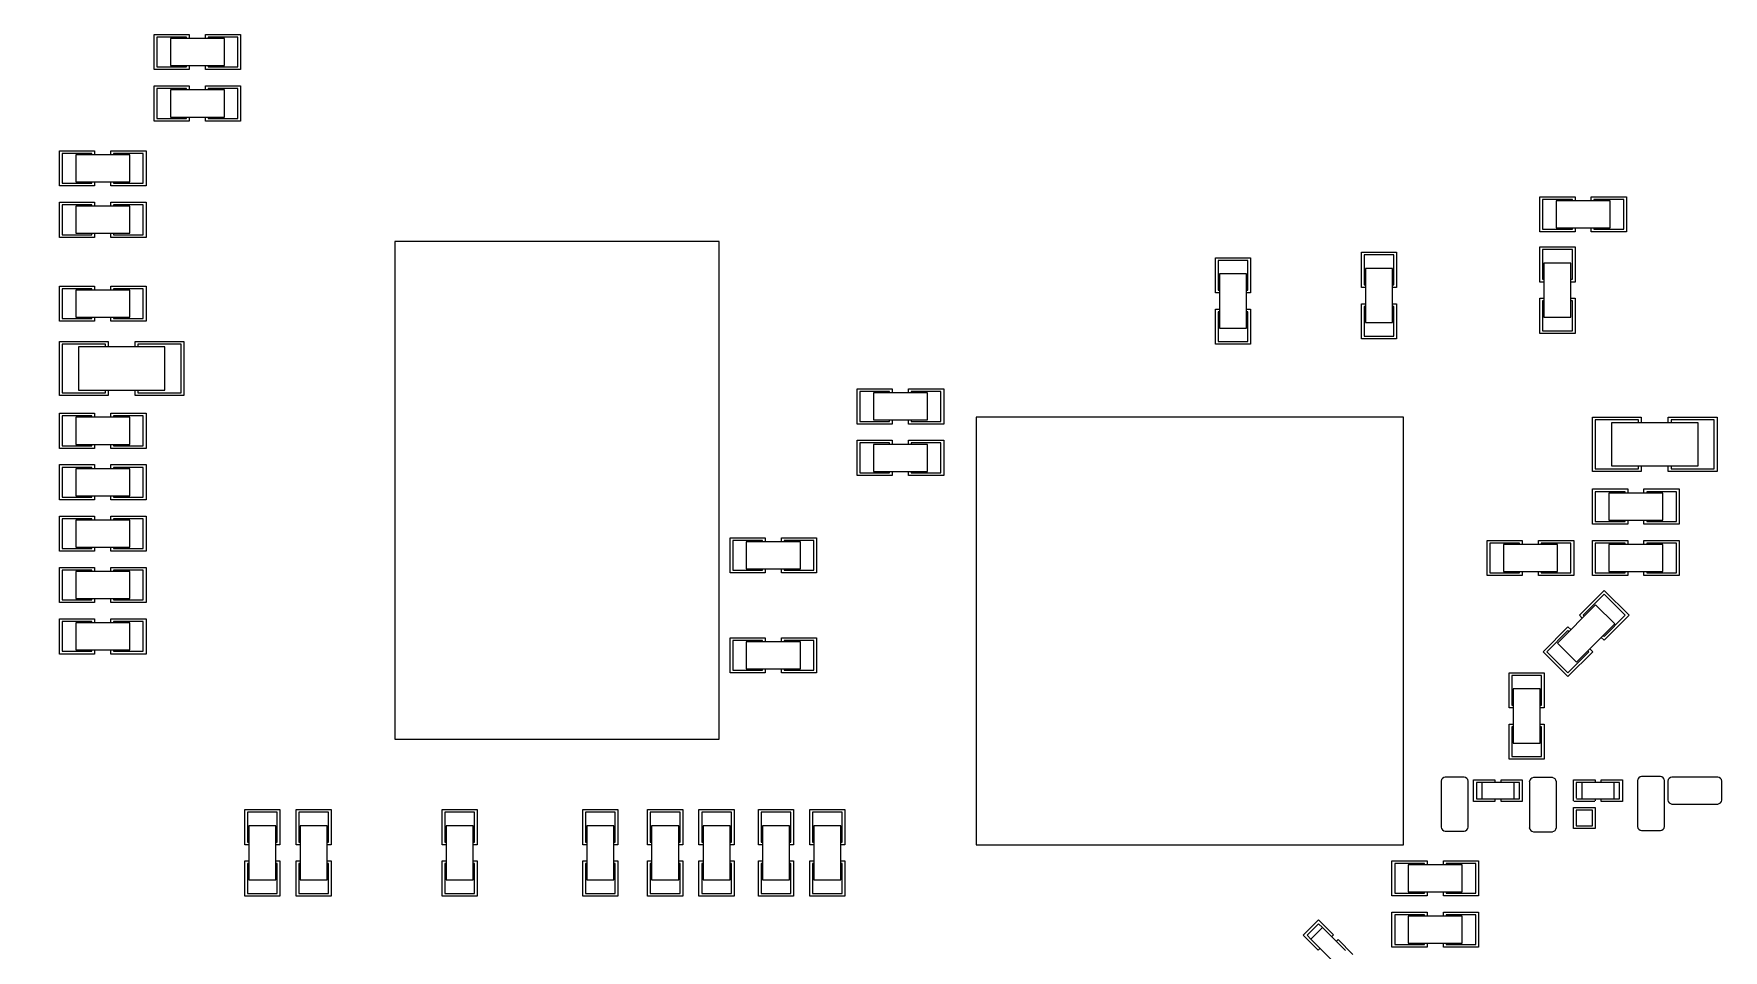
# Model space of a CAD drawing. Header units: millimetres. Extents: x 884 to 1160, y 193 to 343.
# Drawn here: x 1094.43 to 1125.67, y 280.9 to 297.83 of the extents above; entities that cross this region are included whole.
import ezdxf

# ---------------------------------------------------------------- set-up
doc = ezdxf.new("R2010")
doc.units = ezdxf.units.MM
doc.layers.add('', color=7, linetype='Continuous')
doc.layers.add('图层0000', color=7, linetype='Continuous', lineweight=25)

msp = doc.modelspace()

# ---------------------------------------------------------------- hatches: boundary and pattern name
at = {"layer": ''}
h = msp.add_hatch(dxfattribs=at)
h.set_pattern_fill('ANSI37', color=2, scale=0.3)
h.set_pattern_definition([(45, (1074.6578, 219.4562), (-0.673519, 0.673519), []), (135, (1074.6578, 219.4562), (-0.673519, -0.673519), [])])
edge = h.paths.add_edge_path()
edge.add_arc((1076.858, 221.656), 2.2, 180, 270)
edge.add_line((1076.858, 219.456), (1132.858, 219.456))
edge.add_arc((1132.858, 221.656), 2.2, 270, 360)
edge.add_line((1135.058, 221.656), (1135.058, 309.096))
edge.add_arc((1132.858, 309.096), 2.2, 0, 90)
edge.add_line((1132.858, 311.296), (1076.858, 311.296))
edge.add_arc((1076.858, 309.096), 2.2, 90, 180)
edge.add_line((1074.658, 309.096), (1074.658, 221.656))
h.paths.add_polyline_path([(1076.908, 220.946), (1132.808, 220.946), (1132.808, 305.296), (1076.908, 305.296)], flags=16)

# ---------------------------------------------------------------- linework, layer by layer
at = {"layer": '图层0000', "color": 7, "linetype": 'Continuous', "lineweight": 25}
for p, q in [((1096.658, 297.821), (1097.308, 297.821)), ((1096.658, 297.171), (1096.658, 297.821)), ((1097.258, 297.771), (1096.708, 297.771)), ((1096.708, 297.771), (1096.708, 297.221)), ((1097.958, 297.746), (1096.958, 297.746)), ((1096.958, 297.746), (1096.958, 297.246)), ((1097.258, 297.746), (1097.258, 297.771)), ((1097.308, 297.821), (1097.308, 297.746)), ((1097.608, 297.821), (1098.258, 297.821)), ((1097.608, 297.746), (1097.608, 297.821)), ((1098.208, 297.771), (1097.658, 297.771)), ((1097.658, 297.771), (1097.658, 297.746)), ((1097.958, 297.246), (1097.958, 297.746)), ((1098.208, 297.221), (1098.208, 297.771)), ((1098.258, 297.821), (1098.258, 297.171)), ((1097.308, 297.171), (1096.658, 297.171)), ((1096.708, 297.221), (1097.258, 297.221)), ((1096.958, 297.246), (1097.958, 297.246)), ((1097.258, 297.221), (1097.258, 297.246)), ((1097.308, 297.246), (1097.308, 297.171)), ((1097.608, 297.171), (1097.608, 297.246)), ((1098.258, 297.171), (1097.608, 297.171)), ((1097.658, 297.246), (1097.658, 297.221)), ((1097.658, 297.221), (1098.208, 297.221)), ((1096.658, 296.871), (1097.308, 296.871)), ((1096.658, 296.221), (1096.658, 296.871)), ((1097.258, 296.821), (1096.708, 296.821)), ((1096.708, 296.821), (1096.708, 296.271)), ((1097.958, 296.796), (1096.958, 296.796)), ((1096.958, 296.796), (1096.958, 296.296)), ((1097.258, 296.796), (1097.258, 296.821)), ((1097.308, 296.871), (1097.308, 296.796)), ((1097.608, 296.871), (1098.258, 296.871)), ((1097.608, 296.796), (1097.608, 296.871)), ((1098.208, 296.821), (1097.658, 296.821)), ((1097.658, 296.821), (1097.658, 296.796)), ((1097.958, 296.296), (1097.958, 296.796)), ((1098.208, 296.271), (1098.208, 296.821)), ((1098.258, 296.871), (1098.258, 296.221)), ((1097.308, 296.221), (1096.658, 296.221)), ((1096.708, 296.271), (1097.258, 296.271)), ((1096.958, 296.296), (1097.958, 296.296)), ((1097.258, 296.271), (1097.258, 296.296)), ((1097.308, 296.296), (1097.308, 296.221)), ((1097.608, 296.221), (1097.608, 296.296)), ((1098.258, 296.221), (1097.608, 296.221)), ((1097.658, 296.296), (1097.658, 296.271)), ((1097.658, 296.271), (1098.208, 296.271)), ((1094.908, 295.671), (1095.558, 295.671)), ((1094.908, 295.021), (1094.908, 295.671)), ((1095.508, 295.621), (1094.958, 295.621)), ((1094.958, 295.621), (1094.958, 295.071)), ((1095.208, 295.596), (1095.208, 295.096)), ((1096.208, 295.596), (1095.208, 295.596)), ((1095.508, 295.596), (1095.508, 295.621)), ((1095.558, 295.671), (1095.558, 295.596)), ((1095.858, 295.671), (1096.508, 295.671)), ((1095.858, 295.596), (1095.858, 295.671)), ((1096.458, 295.621), (1095.908, 295.621)), ((1095.908, 295.621), (1095.908, 295.596)), ((1096.208, 295.096), (1096.208, 295.596)), ((1096.458, 295.071), (1096.458, 295.621)), ((1096.508, 295.671), (1096.508, 295.021)), ((1095.558, 295.021), (1094.908, 295.021)), ((1094.958, 295.071), (1095.508, 295.071)), ((1095.208, 295.096), (1096.208, 295.096)), ((1095.508, 295.071), (1095.508, 295.096)), ((1095.558, 295.096), (1095.558, 295.021)), ((1095.858, 295.021), (1095.858, 295.096)), ((1096.508, 295.021), (1095.858, 295.021)), ((1095.908, 295.096), (1095.908, 295.071)), ((1095.908, 295.071), (1096.458, 295.071)), ((1094.908, 294.721), (1095.558, 294.721)), ((1094.908, 294.071), (1094.908, 294.721)), ((1095.508, 294.671), (1094.958, 294.671)), ((1094.958, 294.671), (1094.958, 294.121)), ((1096.208, 294.646), (1095.208, 294.646)), ((1095.208, 294.646), (1095.208, 294.146)), ((1095.508, 294.646), (1095.508, 294.671)), ((1095.558, 294.721), (1095.558, 294.646)), ((1095.858, 294.721), (1096.508, 294.721)), ((1095.858, 294.646), (1095.858, 294.721)), ((1096.458, 294.671), (1095.908, 294.671)), ((1095.908, 294.671), (1095.908, 294.646)), ((1096.208, 294.146), (1096.208, 294.646)), ((1096.458, 294.121), (1096.458, 294.671)), ((1096.508, 294.721), (1096.508, 294.071)), ((1122.283, 294.821), (1122.933, 294.821)), ((1122.283, 294.171), (1122.283, 294.821)), ((1122.883, 294.771), (1122.333, 294.771)), ((1122.333, 294.771), (1122.333, 294.221)), ((1122.583, 294.746), (1122.583, 294.246)), ((1123.583, 294.746), (1122.583, 294.746)), ((1122.883, 294.746), (1122.883, 294.771)), ((1122.933, 294.821), (1122.933, 294.746)), ((1123.233, 294.821), (1123.883, 294.821)), ((1123.233, 294.746), (1123.233, 294.821)), ((1123.833, 294.771), (1123.283, 294.771)), ((1123.283, 294.771), (1123.283, 294.746)), ((1123.583, 294.246), (1123.583, 294.746)), ((1123.833, 294.221), (1123.833, 294.771)), ((1123.883, 294.821), (1123.883, 294.171)), ((1095.558, 294.071), (1094.908, 294.071)), ((1094.958, 294.121), (1095.508, 294.121)), ((1095.208, 294.146), (1096.208, 294.146)), ((1095.508, 294.121), (1095.508, 294.146)), ((1095.558, 294.146), (1095.558, 294.071)), ((1095.858, 294.071), (1095.858, 294.146)), ((1096.508, 294.071), (1095.858, 294.071)), ((1095.908, 294.146), (1095.908, 294.121)), ((1095.908, 294.121), (1096.458, 294.121)), ((1107.108, 293.996), (1101.108, 293.996)), ((1101.108, 293.996), (1101.108, 284.796)), ((1107.108, 284.796), (1107.108, 293.996)), ((1122.933, 294.171), (1122.283, 294.171)), ((1122.333, 294.221), (1122.883, 294.221)), ((1122.583, 294.246), (1123.583, 294.246)), ((1122.883, 294.221), (1122.883, 294.246)), ((1122.933, 294.246), (1122.933, 294.171)), ((1123.233, 294.171), (1123.233, 294.246)), ((1123.883, 294.171), (1123.233, 294.171)), ((1123.283, 294.246), (1123.283, 294.221)), ((1123.283, 294.221), (1123.833, 294.221)), ((1116.283, 293.696), (1116.933, 293.696)), ((1116.283, 293.046), (1116.283, 293.696)), ((1116.933, 293.696), (1116.933, 293.046)), ((1118.983, 293.796), (1119.633, 293.796)), ((1118.983, 293.146), (1118.983, 293.796)), ((1119.583, 293.746), (1119.033, 293.746)), ((1119.033, 293.746), (1119.033, 293.196)), ((1119.583, 293.196), (1119.583, 293.746)), ((1119.633, 293.796), (1119.633, 293.146)), ((1122.283, 293.896), (1122.933, 293.896)), ((1122.283, 293.246), (1122.283, 293.896)), ((1122.883, 293.846), (1122.333, 293.846)), ((1122.333, 293.846), (1122.333, 293.296)), ((1122.883, 293.296), (1122.883, 293.846)), ((1122.933, 293.896), (1122.933, 293.246)), ((1116.883, 293.646), (1116.333, 293.646)), ((1116.333, 293.646), (1116.333, 293.096)), ((1116.858, 293.396), (1116.358, 293.396)), ((1116.358, 293.396), (1116.358, 292.396)), ((1116.858, 292.396), (1116.858, 293.396)), ((1116.883, 293.096), (1116.883, 293.646)), ((1119.558, 293.496), (1119.058, 293.496)), ((1119.058, 293.496), (1119.058, 292.496)), ((1119.558, 292.496), (1119.558, 293.496)), ((1122.858, 293.596), (1122.358, 293.596)), ((1122.358, 293.596), (1122.358, 292.596)), ((1122.858, 292.596), (1122.858, 293.596)), ((1094.908, 293.171), (1095.558, 293.171)), ((1094.908, 292.521), (1094.908, 293.171)), ((1095.508, 293.121), (1094.958, 293.121)), ((1094.958, 293.121), (1094.958, 292.571)), ((1095.208, 293.096), (1095.208, 292.596)), ((1096.208, 293.096), (1095.208, 293.096)), ((1095.508, 293.096), (1095.508, 293.121)), ((1095.558, 293.171), (1095.558, 293.096)), ((1095.858, 293.171), (1096.508, 293.171)), ((1095.858, 293.096), (1095.858, 293.171)), ((1096.458, 293.121), (1095.908, 293.121)), ((1095.908, 293.121), (1095.908, 293.096)), ((1096.208, 292.596), (1096.208, 293.096)), ((1096.458, 292.571), (1096.458, 293.121)), ((1096.508, 293.171), (1096.508, 292.521)), ((1116.358, 293.046), (1116.283, 293.046)), ((1116.333, 293.096), (1116.358, 293.096)), ((1116.858, 293.096), (1116.883, 293.096)), ((1116.933, 293.046), (1116.858, 293.046)), ((1119.058, 293.146), (1118.983, 293.146)), ((1119.033, 293.196), (1119.058, 293.196)), ((1119.558, 293.196), (1119.583, 293.196)), ((1119.633, 293.146), (1119.558, 293.146)), ((1122.358, 293.246), (1122.283, 293.246)), ((1122.333, 293.296), (1122.358, 293.296)), ((1122.858, 293.296), (1122.883, 293.296)), ((1122.933, 293.246), (1122.858, 293.246)), ((1116.283, 292.746), (1116.358, 292.746)), ((1116.283, 292.096), (1116.283, 292.746)), ((1116.858, 292.746), (1116.933, 292.746)), ((1116.933, 292.746), (1116.933, 292.096)), ((1118.983, 292.846), (1119.058, 292.846)), ((1118.983, 292.196), (1118.983, 292.846)), ((1119.058, 292.796), (1119.033, 292.796)), ((1119.033, 292.796), (1119.033, 292.246)), ((1119.558, 292.846), (1119.633, 292.846)), ((1119.583, 292.796), (1119.558, 292.796)), ((1119.583, 292.246), (1119.583, 292.796)), ((1119.633, 292.846), (1119.633, 292.196)), ((1122.283, 292.946), (1122.358, 292.946)), ((1122.283, 292.296), (1122.283, 292.946)), ((1122.358, 292.896), (1122.333, 292.896)), ((1122.333, 292.896), (1122.333, 292.346)), ((1122.858, 292.946), (1122.933, 292.946)), ((1122.883, 292.896), (1122.858, 292.896)), ((1122.883, 292.346), (1122.883, 292.896)), ((1122.933, 292.946), (1122.933, 292.296)), ((1095.558, 292.521), (1094.908, 292.521)), ((1094.958, 292.571), (1095.508, 292.571)), ((1095.208, 292.596), (1096.208, 292.596)), ((1095.508, 292.571), (1095.508, 292.596)), ((1095.558, 292.596), (1095.558, 292.521)), ((1095.858, 292.521), (1095.858, 292.596)), ((1096.508, 292.521), (1095.858, 292.521)), ((1095.908, 292.596), (1095.908, 292.571)), ((1095.908, 292.571), (1096.458, 292.571)), ((1116.358, 292.696), (1116.333, 292.696)), ((1116.333, 292.696), (1116.333, 292.146)), ((1116.883, 292.696), (1116.858, 292.696)), ((1116.883, 292.146), (1116.883, 292.696)), ((1119.058, 292.496), (1119.558, 292.496)), ((1122.358, 292.596), (1122.858, 292.596)), ((1094.908, 292.146), (1095.808, 292.146)), ((1094.908, 291.146), (1094.908, 292.146)), ((1095.758, 292.096), (1094.958, 292.096)), ((1094.958, 292.096), (1094.958, 291.196)), ((1095.758, 292.046), (1095.758, 292.096)), ((1095.808, 292.146), (1095.808, 292.046)), ((1096.308, 292.146), (1097.208, 292.146)), ((1096.308, 292.046), (1096.308, 292.146)), ((1097.158, 292.096), (1096.358, 292.096)), ((1096.358, 292.096), (1096.358, 292.046)), ((1097.158, 291.196), (1097.158, 292.096)), ((1097.208, 292.146), (1097.208, 291.146)), ((1116.933, 292.096), (1116.283, 292.096)), ((1116.333, 292.146), (1116.883, 292.146)), ((1116.358, 292.396), (1116.858, 292.396)), ((1119.633, 292.196), (1118.983, 292.196)), ((1119.033, 292.246), (1119.583, 292.246)), ((1122.933, 292.296), (1122.283, 292.296)), ((1122.333, 292.346), (1122.883, 292.346)), ((1095.258, 292.046), (1095.258, 291.246)), ((1096.858, 292.046), (1095.258, 292.046)), ((1096.858, 291.246), (1096.858, 292.046)), ((1094.958, 291.196), (1095.758, 291.196)), ((1095.258, 291.246), (1096.858, 291.246)), ((1095.758, 291.196), (1095.758, 291.246)), ((1095.808, 291.246), (1095.808, 291.146)), ((1096.308, 291.146), (1096.308, 291.246)), ((1096.358, 291.246), (1096.358, 291.196)), ((1096.358, 291.196), (1097.158, 291.196)), ((1109.658, 291.271), (1110.308, 291.271)), ((1109.658, 290.621), (1109.658, 291.271)), ((1110.258, 291.221), (1109.708, 291.221)), ((1109.708, 291.221), (1109.708, 290.671)), ((1110.958, 291.196), (1109.958, 291.196)), ((1109.958, 291.196), (1109.958, 290.696)), ((1110.258, 291.196), (1110.258, 291.221)), ((1110.308, 291.271), (1110.308, 291.196)), ((1110.608, 291.271), (1111.258, 291.271)), ((1110.608, 291.196), (1110.608, 291.271)), ((1111.208, 291.221), (1110.658, 291.221)), ((1110.658, 291.221), (1110.658, 291.196)), ((1110.958, 290.696), (1110.958, 291.196)), ((1111.208, 290.671), (1111.208, 291.221)), ((1111.258, 291.271), (1111.258, 290.621)), ((1095.808, 291.146), (1094.908, 291.146)), ((1097.208, 291.146), (1096.308, 291.146)), ((1094.908, 290.821), (1095.558, 290.821)), ((1094.908, 290.171), (1094.908, 290.821)), ((1095.508, 290.771), (1094.958, 290.771)), ((1094.958, 290.771), (1094.958, 290.221)), ((1095.208, 290.746), (1095.208, 290.246)), ((1096.208, 290.746), (1095.208, 290.746)), ((1095.508, 290.746), (1095.508, 290.771)), ((1095.558, 290.821), (1095.558, 290.746)), ((1095.858, 290.821), (1096.508, 290.821)), ((1095.858, 290.746), (1095.858, 290.821)), ((1096.458, 290.771), (1095.908, 290.771)), ((1095.908, 290.771), (1095.908, 290.746)), ((1096.208, 290.246), (1096.208, 290.746)), ((1096.458, 290.221), (1096.458, 290.771)), ((1096.508, 290.821), (1096.508, 290.171)), ((1110.308, 290.621), (1109.658, 290.621)), ((1109.708, 290.671), (1110.258, 290.671)), ((1109.958, 290.696), (1110.958, 290.696)), ((1110.258, 290.671), (1110.258, 290.696)), ((1110.308, 290.696), (1110.308, 290.621)), ((1110.608, 290.621), (1110.608, 290.696)), ((1111.258, 290.621), (1110.608, 290.621)), ((1110.658, 290.696), (1110.658, 290.671)), ((1110.658, 290.671), (1111.208, 290.671)), ((1119.758, 290.746), (1111.858, 290.746)), ((1111.858, 290.746), (1111.858, 282.846)), ((1119.758, 282.846), (1119.758, 290.746)), ((1123.258, 290.746), (1124.158, 290.746)), ((1123.258, 289.746), (1123.258, 290.746)), ((1124.108, 290.696), (1123.308, 290.696)), ((1123.308, 290.696), (1123.308, 289.796)), ((1123.608, 290.646), (1123.608, 289.846)), ((1125.208, 290.646), (1123.608, 290.646)), ((1124.108, 290.646), (1124.108, 290.696)), ((1124.158, 290.746), (1124.158, 290.646)), ((1124.658, 290.746), (1125.558, 290.746)), ((1124.658, 290.646), (1124.658, 290.746)), ((1125.508, 290.696), (1124.708, 290.696)), ((1124.708, 290.696), (1124.708, 290.646)), ((1125.208, 289.846), (1125.208, 290.646)), ((1125.508, 289.796), (1125.508, 290.696)), ((1125.558, 290.746), (1125.558, 289.746)), ((1094.958, 290.221), (1095.508, 290.221)), ((1095.208, 290.246), (1096.208, 290.246)), ((1095.508, 290.221), (1095.508, 290.246)), ((1095.558, 290.246), (1095.558, 290.171)), ((1095.858, 290.171), (1095.858, 290.246)), ((1095.908, 290.246), (1095.908, 290.221)), ((1095.908, 290.221), (1096.458, 290.221)), ((1109.658, 290.321), (1110.308, 290.321)), ((1109.658, 289.671), (1109.658, 290.321)), ((1110.258, 290.271), (1109.708, 290.271)), ((1109.708, 290.271), (1109.708, 289.721)), ((1110.958, 290.246), (1109.958, 290.246)), ((1109.958, 290.246), (1109.958, 289.746)), ((1110.258, 290.246), (1110.258, 290.271)), ((1110.308, 290.321), (1110.308, 290.246)), ((1110.608, 290.321), (1111.258, 290.321)), ((1110.608, 290.246), (1110.608, 290.321)), ((1111.208, 290.271), (1110.658, 290.271)), ((1110.658, 290.271), (1110.658, 290.246)), ((1110.958, 289.746), (1110.958, 290.246)), ((1111.208, 289.721), (1111.208, 290.271)), ((1111.258, 290.321), (1111.258, 289.671)), ((1095.558, 290.171), (1094.908, 290.171)), ((1096.508, 290.171), (1095.858, 290.171)), ((1094.908, 289.871), (1095.558, 289.871)), ((1094.908, 289.221), (1094.908, 289.871)), ((1095.508, 289.821), (1094.958, 289.821)), ((1094.958, 289.821), (1094.958, 289.271)), ((1095.208, 289.796), (1095.208, 289.296)), ((1096.208, 289.796), (1095.208, 289.796)), ((1095.508, 289.796), (1095.508, 289.821)), ((1095.558, 289.871), (1095.558, 289.796)), ((1095.858, 289.871), (1096.508, 289.871)), ((1095.858, 289.796), (1095.858, 289.871)), ((1096.458, 289.821), (1095.908, 289.821)), ((1095.908, 289.821), (1095.908, 289.796)), ((1096.208, 289.296), (1096.208, 289.796)), ((1096.458, 289.271), (1096.458, 289.821)), ((1096.508, 289.871), (1096.508, 289.221)), ((1110.308, 289.671), (1109.658, 289.671)), ((1109.708, 289.721), (1110.258, 289.721)), ((1109.958, 289.746), (1110.958, 289.746)), ((1110.258, 289.721), (1110.258, 289.746)), ((1110.308, 289.746), (1110.308, 289.671)), ((1110.608, 289.671), (1110.608, 289.746)), ((1111.258, 289.671), (1110.608, 289.671)), ((1110.658, 289.746), (1110.658, 289.721)), ((1110.658, 289.721), (1111.208, 289.721)), ((1124.158, 289.746), (1123.258, 289.746)), ((1123.308, 289.796), (1124.108, 289.796)), ((1123.608, 289.846), (1125.208, 289.846)), ((1124.108, 289.796), (1124.108, 289.846)), ((1124.158, 289.846), (1124.158, 289.746)), ((1124.658, 289.746), (1124.658, 289.846)), ((1125.558, 289.746), (1124.658, 289.746)), ((1124.708, 289.846), (1124.708, 289.796)), ((1124.708, 289.796), (1125.508, 289.796)), ((1095.208, 289.296), (1096.208, 289.296)), ((1095.508, 289.271), (1095.508, 289.296)), ((1095.558, 289.296), (1095.558, 289.221)), ((1095.858, 289.221), (1095.858, 289.296)), ((1095.908, 289.296), (1095.908, 289.271)), ((1123.258, 289.421), (1123.908, 289.421)), ((1123.258, 288.771), (1123.258, 289.421)), ((1123.858, 289.371), (1123.308, 289.371)), ((1123.308, 289.371), (1123.308, 288.821)), ((1123.558, 289.346), (1123.558, 288.846)), ((1124.558, 289.346), (1123.558, 289.346)), ((1123.858, 289.346), (1123.858, 289.371)), ((1123.908, 289.421), (1123.908, 289.346)), ((1124.208, 289.421), (1124.858, 289.421)), ((1124.208, 289.346), (1124.208, 289.421)), ((1124.808, 289.371), (1124.258, 289.371)), ((1124.258, 289.371), (1124.258, 289.346)), ((1124.558, 288.846), (1124.558, 289.346)), ((1124.808, 288.821), (1124.808, 289.371)), ((1124.858, 289.421), (1124.858, 288.771)), ((1095.558, 289.221), (1094.908, 289.221)), ((1094.958, 289.271), (1095.508, 289.271)), ((1096.508, 289.221), (1095.858, 289.221)), ((1095.908, 289.271), (1096.458, 289.271)), ((1094.908, 288.921), (1095.558, 288.921)), ((1094.908, 288.271), (1094.908, 288.921)), ((1095.508, 288.871), (1094.958, 288.871)), ((1094.958, 288.871), (1094.958, 288.321)), ((1096.208, 288.846), (1095.208, 288.846)), ((1095.208, 288.846), (1095.208, 288.346)), ((1095.508, 288.846), (1095.508, 288.871)), ((1095.558, 288.921), (1095.558, 288.846)), ((1095.858, 288.921), (1096.508, 288.921)), ((1095.858, 288.846), (1095.858, 288.921)), ((1096.458, 288.871), (1095.908, 288.871)), ((1095.908, 288.871), (1095.908, 288.846)), ((1096.208, 288.346), (1096.208, 288.846)), ((1096.458, 288.321), (1096.458, 288.871)), ((1096.508, 288.921), (1096.508, 288.271)), ((1123.908, 288.771), (1123.258, 288.771)), ((1123.308, 288.821), (1123.858, 288.821)), ((1123.558, 288.846), (1124.558, 288.846)), ((1123.858, 288.821), (1123.858, 288.846)), ((1123.908, 288.846), (1123.908, 288.771)), ((1124.208, 288.771), (1124.208, 288.846)), ((1124.858, 288.771), (1124.208, 288.771)), ((1124.258, 288.846), (1124.258, 288.821)), ((1124.258, 288.821), (1124.808, 288.821)), ((1095.208, 288.346), (1096.208, 288.346)), ((1095.508, 288.321), (1095.508, 288.346)), ((1095.558, 288.346), (1095.558, 288.271)), ((1095.858, 288.271), (1095.858, 288.346)), ((1095.908, 288.346), (1095.908, 288.321)), ((1107.308, 288.521), (1107.958, 288.521)), ((1107.308, 287.871), (1107.308, 288.521)), ((1107.908, 288.471), (1107.358, 288.471)), ((1107.358, 288.471), (1107.358, 287.921)), ((1108.608, 288.446), (1107.608, 288.446)), ((1107.608, 288.446), (1107.608, 287.946)), ((1107.908, 288.446), (1107.908, 288.471)), ((1107.958, 288.521), (1107.958, 288.446)), ((1108.258, 288.521), (1108.908, 288.521)), ((1108.258, 288.446), (1108.258, 288.521)), ((1108.858, 288.471), (1108.308, 288.471)), ((1108.308, 288.471), (1108.308, 288.446)), ((1108.608, 287.946), (1108.608, 288.446)), ((1108.858, 287.921), (1108.858, 288.471)), ((1108.908, 288.521), (1108.908, 287.871)), ((1121.308, 288.471), (1121.958, 288.471)), ((1121.308, 287.821), (1121.308, 288.471)), ((1121.908, 288.421), (1121.358, 288.421)), ((1121.358, 288.421), (1121.358, 287.871)), ((1121.608, 288.396), (1121.608, 287.896)), ((1122.608, 288.396), (1121.608, 288.396)), ((1121.908, 288.396), (1121.908, 288.421)), ((1121.958, 288.471), (1121.958, 288.396)), ((1122.258, 288.471), (1122.908, 288.471)), ((1122.258, 288.396), (1122.258, 288.471)), ((1122.858, 288.421), (1122.308, 288.421)), ((1122.308, 288.421), (1122.308, 288.396)), ((1122.608, 287.896), (1122.608, 288.396)), ((1122.858, 287.871), (1122.858, 288.421)), ((1122.908, 288.471), (1122.908, 287.821)), ((1123.258, 288.471), (1123.908, 288.471)), ((1123.258, 287.821), (1123.258, 288.471)), ((1123.858, 288.421), (1123.308, 288.421)), ((1123.308, 288.421), (1123.308, 287.871)), ((1123.558, 288.396), (1123.558, 287.896)), ((1124.558, 288.396), (1123.558, 288.396)), ((1123.858, 288.396), (1123.858, 288.421)), ((1123.908, 288.471), (1123.908, 288.396)), ((1124.208, 288.471), (1124.858, 288.471)), ((1124.208, 288.396), (1124.208, 288.471)), ((1124.808, 288.421), (1124.258, 288.421)), ((1124.258, 288.421), (1124.258, 288.396)), ((1124.558, 287.896), (1124.558, 288.396)), ((1124.808, 287.871), (1124.808, 288.421)), ((1124.858, 288.471), (1124.858, 287.821)), ((1095.558, 288.271), (1094.908, 288.271)), ((1094.958, 288.321), (1095.508, 288.321)), ((1096.508, 288.271), (1095.858, 288.271)), ((1095.908, 288.321), (1096.458, 288.321)), ((1094.908, 287.971), (1095.558, 287.971)), ((1094.908, 287.321), (1094.908, 287.971)), ((1095.508, 287.921), (1094.958, 287.921)), ((1094.958, 287.921), (1094.958, 287.371)), ((1095.208, 287.896), (1095.208, 287.396)), ((1096.208, 287.896), (1095.208, 287.896)), ((1095.508, 287.896), (1095.508, 287.921)), ((1095.558, 287.971), (1095.558, 287.896)), ((1095.858, 287.971), (1096.508, 287.971)), ((1095.858, 287.896), (1095.858, 287.971)), ((1096.458, 287.921), (1095.908, 287.921)), ((1095.908, 287.921), (1095.908, 287.896)), ((1096.208, 287.396), (1096.208, 287.896)), ((1096.458, 287.371), (1096.458, 287.921)), ((1096.508, 287.971), (1096.508, 287.321)), ((1107.958, 287.871), (1107.308, 287.871)), ((1107.358, 287.921), (1107.908, 287.921)), ((1107.608, 287.946), (1108.608, 287.946)), ((1107.908, 287.921), (1107.908, 287.946)), ((1107.958, 287.946), (1107.958, 287.871)), ((1108.258, 287.871), (1108.258, 287.946)), ((1108.908, 287.871), (1108.258, 287.871)), ((1108.308, 287.946), (1108.308, 287.921)), ((1108.308, 287.921), (1108.858, 287.921)), ((1121.958, 287.821), (1121.308, 287.821)), ((1121.358, 287.871), (1121.908, 287.871)), ((1121.608, 287.896), (1122.608, 287.896)), ((1121.908, 287.871), (1121.908, 287.896)), ((1121.958, 287.896), (1121.958, 287.821)), ((1122.258, 287.821), (1122.258, 287.896)), ((1122.908, 287.821), (1122.258, 287.821)), ((1122.308, 287.896), (1122.308, 287.871)), ((1122.308, 287.871), (1122.858, 287.871)), ((1123.908, 287.821), (1123.258, 287.821)), ((1123.308, 287.871), (1123.858, 287.871)), ((1123.558, 287.896), (1124.558, 287.896)), ((1123.858, 287.871), (1123.858, 287.896)), ((1123.908, 287.896), (1123.908, 287.821)), ((1124.208, 287.821), (1124.208, 287.896)), ((1124.858, 287.821), (1124.208, 287.821)), ((1124.258, 287.896), (1124.258, 287.871)), ((1124.258, 287.871), (1124.808, 287.871)), ((1123.013, 287.086), (1123.472, 287.545)), ((1123.472, 287.475), (1123.084, 287.086)), ((1123.472, 287.545), (1123.932, 287.086)), ((1123.861, 287.086), (1123.472, 287.475)), ((1095.558, 287.321), (1094.908, 287.321)), ((1094.958, 287.371), (1095.508, 287.371)), ((1095.208, 287.396), (1096.208, 287.396)), ((1095.508, 287.371), (1095.508, 287.396)), ((1095.558, 287.396), (1095.558, 287.321)), ((1095.858, 287.321), (1095.858, 287.396)), ((1096.508, 287.321), (1095.858, 287.321)), ((1095.908, 287.396), (1095.908, 287.371)), ((1095.908, 287.371), (1096.458, 287.371)), ((1123.313, 287.28), (1122.606, 286.573)), ((1123.667, 286.927), (1123.313, 287.28)), ((1094.908, 287.021), (1095.558, 287.021)), ((1094.908, 286.371), (1094.908, 287.021)), ((1095.508, 286.971), (1094.958, 286.971)), ((1094.958, 286.971), (1094.958, 286.421)), ((1096.208, 286.946), (1095.208, 286.946)), ((1095.208, 286.946), (1095.208, 286.446)), ((1095.508, 286.946), (1095.508, 286.971)), ((1095.558, 287.021), (1095.558, 286.946)), ((1095.858, 287.021), (1096.508, 287.021)), ((1095.858, 286.946), (1095.858, 287.021)), ((1096.458, 286.971), (1095.908, 286.971)), ((1095.908, 286.971), (1095.908, 286.946)), ((1096.208, 286.446), (1096.208, 286.946)), ((1096.458, 286.421), (1096.458, 286.971)), ((1096.508, 287.021), (1096.508, 286.371)), ((1122.341, 286.414), (1122.801, 286.874)), ((1122.801, 286.803), (1122.412, 286.414)), ((1122.801, 286.874), (1122.854, 286.821)), ((1122.818, 286.785), (1122.801, 286.803)), ((1122.96, 286.22), (1123.667, 286.927)), ((1123.066, 287.033), (1123.013, 287.086)), ((1123.084, 287.086), (1123.101, 287.068)), ((1123.472, 286.697), (1123.861, 287.086)), ((1123.932, 287.086), (1123.472, 286.626)), ((1107.308, 286.671), (1107.958, 286.671)), ((1107.308, 286.021), (1107.308, 286.671)), ((1107.908, 286.621), (1107.358, 286.621)), ((1107.358, 286.621), (1107.358, 286.071)), ((1107.608, 286.596), (1107.608, 286.096)), ((1108.608, 286.596), (1107.608, 286.596)), ((1107.908, 286.596), (1107.908, 286.621)), ((1107.958, 286.671), (1107.958, 286.596)), ((1108.258, 286.671), (1108.908, 286.671)), ((1108.258, 286.596), (1108.258, 286.671)), ((1108.858, 286.621), (1108.308, 286.621)), ((1108.308, 286.621), (1108.308, 286.596)), ((1108.608, 286.096), (1108.608, 286.596)), ((1108.858, 286.071), (1108.858, 286.621)), ((1108.908, 286.671), (1108.908, 286.021)), ((1122.606, 286.573), (1122.96, 286.22)), ((1123.472, 286.626), (1123.419, 286.679)), ((1123.455, 286.715), (1123.472, 286.697)), ((1095.558, 286.371), (1094.908, 286.371)), ((1094.958, 286.421), (1095.508, 286.421)), ((1095.208, 286.446), (1096.208, 286.446)), ((1095.508, 286.421), (1095.508, 286.446)), ((1095.558, 286.446), (1095.558, 286.371)), ((1095.858, 286.371), (1095.858, 286.446)), ((1096.508, 286.371), (1095.858, 286.371)), ((1095.908, 286.446), (1095.908, 286.421)), ((1095.908, 286.421), (1096.458, 286.421)), ((1122.801, 285.954), (1122.341, 286.414)), ((1122.412, 286.414), (1122.801, 286.025)), ((1122.801, 286.025), (1123.19, 286.414)), ((1123.26, 286.414), (1122.801, 285.954)), ((1123.19, 286.414), (1123.172, 286.432)), ((1123.207, 286.467), (1123.26, 286.414)), ((1107.958, 286.021), (1107.308, 286.021)), ((1107.358, 286.071), (1107.908, 286.071)), ((1107.608, 286.096), (1108.608, 286.096)), ((1107.908, 286.071), (1107.908, 286.096)), ((1107.958, 286.096), (1107.958, 286.021)), ((1108.258, 286.021), (1108.258, 286.096)), ((1108.908, 286.021), (1108.258, 286.021)), ((1108.308, 286.096), (1108.308, 286.071)), ((1108.308, 286.071), (1108.858, 286.071)), ((1121.713, 286.026), (1122.363, 286.026)), ((1121.713, 285.376), (1121.713, 286.026)), ((1122.313, 285.976), (1121.763, 285.976)), ((1121.763, 285.976), (1121.763, 285.426)), ((1122.313, 285.426), (1122.313, 285.976)), ((1122.363, 286.026), (1122.363, 285.376)), ((1122.288, 285.726), (1121.788, 285.726)), ((1121.788, 285.726), (1121.788, 284.726)), ((1122.288, 284.726), (1122.288, 285.726)), ((1121.788, 285.376), (1121.713, 285.376)), ((1121.763, 285.426), (1121.788, 285.426)), ((1122.288, 285.426), (1122.313, 285.426)), ((1122.363, 285.376), (1122.288, 285.376)), ((1121.713, 285.076), (1121.788, 285.076)), ((1121.713, 284.426), (1121.713, 285.076)), ((1121.788, 285.026), (1121.763, 285.026)), ((1121.763, 285.026), (1121.763, 284.476)), ((1122.288, 285.076), (1122.363, 285.076)), ((1122.313, 285.026), (1122.288, 285.026)), ((1122.313, 284.476), (1122.313, 285.026)), ((1122.363, 285.076), (1122.363, 284.426)), ((1101.108, 284.796), (1107.108, 284.796)), ((1121.788, 284.726), (1122.288, 284.726)), ((1122.363, 284.426), (1121.713, 284.426)), ((1121.763, 284.476), (1122.313, 284.476)), ((1120.458, 284.021), (1120.458, 283.171)), ((1120.883, 284.096), (1120.533, 284.096)), ((1120.958, 283.171), (1120.958, 284.021)), ((1121.058, 284.046), (1121.448, 284.046)), ((1121.058, 283.646), (1121.058, 284.046)), ((1121.208, 283.996), (1121.108, 283.996)), ((1121.108, 283.996), (1121.108, 283.696)), ((1121.808, 283.996), (1121.208, 283.996)), ((1121.208, 283.996), (1121.208, 283.696)), ((1121.448, 284.046), (1121.448, 283.996)), ((1121.568, 284.046), (1121.958, 284.046)), ((1121.568, 283.996), (1121.568, 284.046)), ((1121.908, 283.996), (1121.808, 283.996)), ((1121.808, 283.696), (1121.808, 283.996)), ((1121.908, 283.696), (1121.908, 283.996)), ((1121.958, 284.046), (1121.958, 283.646)), ((1122.088, 284.011), (1122.088, 283.161)), ((1122.513, 284.086), (1122.163, 284.086)), ((1122.588, 283.161), (1122.588, 284.011)), ((1122.903, 284.046), (1123.303, 284.046)), ((1122.903, 283.656), (1122.903, 284.046)), ((1123.058, 283.996), (1122.953, 283.996)), ((1122.953, 283.996), (1122.953, 283.706)), ((1123.658, 283.996), (1123.058, 283.996)), ((1123.058, 283.996), (1123.058, 283.696)), ((1123.303, 284.046), (1123.303, 283.996)), ((1123.418, 284.046), (1123.808, 284.046)), ((1123.418, 283.996), (1123.418, 284.046)), ((1123.758, 283.996), (1123.658, 283.996)), ((1123.658, 283.696), (1123.658, 283.996)), ((1123.758, 283.696), (1123.758, 283.996)), ((1123.808, 284.046), (1123.808, 283.646)), ((1124.088, 284.031), (1124.088, 283.181)), ((1124.513, 284.106), (1124.163, 284.106)), ((1124.588, 283.181), (1124.588, 284.031)), ((1124.648, 284.021), (1124.648, 283.671)), ((1125.573, 284.096), (1124.723, 284.096)), ((1125.648, 283.671), (1125.648, 284.021)), ((1121.108, 283.696), (1121.208, 283.696)), ((1121.208, 283.696), (1121.808, 283.696)), ((1121.448, 283.696), (1121.448, 283.646)), ((1121.568, 283.646), (1121.568, 283.696)), ((1121.808, 283.696), (1121.908, 283.696)), ((1122.958, 283.696), (1123.058, 283.696)), ((1123.058, 283.696), (1123.658, 283.696)), ((1123.303, 283.696), (1123.303, 283.656)), ((1123.418, 283.646), (1123.418, 283.696)), ((1123.658, 283.696), (1123.758, 283.696)), ((1098.333, 283.496), (1098.983, 283.496)), ((1098.333, 282.846), (1098.333, 283.496)), ((1098.933, 283.446), (1098.383, 283.446)), ((1098.383, 283.446), (1098.383, 282.896)), ((1098.933, 282.896), (1098.933, 283.446)), ((1098.983, 283.496), (1098.983, 282.846)), ((1099.283, 283.496), (1099.933, 283.496)), ((1099.283, 282.846), (1099.283, 283.496)), ((1099.883, 283.446), (1099.333, 283.446)), ((1099.333, 283.446), (1099.333, 282.896)), ((1099.883, 282.896), (1099.883, 283.446)), ((1099.933, 283.496), (1099.933, 282.846)), ((1101.983, 283.496), (1102.633, 283.496)), ((1101.983, 282.846), (1101.983, 283.496)), ((1102.583, 283.446), (1102.033, 283.446)), ((1102.033, 283.446), (1102.033, 282.896)), ((1102.583, 282.896), (1102.583, 283.446)), ((1102.633, 283.496), (1102.633, 282.846)), ((1104.583, 283.496), (1105.233, 283.496)), ((1104.583, 282.846), (1104.583, 283.496)), ((1105.183, 283.446), (1104.633, 283.446)), ((1104.633, 283.446), (1104.633, 282.896)), ((1105.183, 282.896), (1105.183, 283.446)), ((1105.233, 283.496), (1105.233, 282.846)), ((1105.783, 283.496), (1106.433, 283.496)), ((1105.783, 282.846), (1105.783, 283.496)), ((1106.383, 283.446), (1105.833, 283.446)), ((1105.833, 283.446), (1105.833, 282.896)), ((1106.383, 282.896), (1106.383, 283.446)), ((1106.433, 283.496), (1106.433, 282.846)), ((1106.733, 283.496), (1107.383, 283.496)), ((1106.733, 282.846), (1106.733, 283.496)), ((1107.333, 283.446), (1106.783, 283.446)), ((1106.783, 283.446), (1106.783, 282.896)), ((1107.333, 282.896), (1107.333, 283.446)), ((1107.383, 283.496), (1107.383, 282.846)), ((1107.833, 283.496), (1108.483, 283.496)), ((1107.833, 282.846), (1107.833, 283.496)), ((1108.433, 283.446), (1107.883, 283.446)), ((1107.883, 283.446), (1107.883, 282.896)), ((1108.433, 282.896), (1108.433, 283.446)), ((1108.483, 283.496), (1108.483, 282.846)), ((1108.783, 283.496), (1109.433, 283.496)), ((1108.783, 282.846), (1108.783, 283.496)), ((1109.383, 283.446), (1108.833, 283.446)), ((1108.833, 283.446), (1108.833, 282.896)), ((1109.383, 282.896), (1109.383, 283.446)), ((1109.433, 283.496), (1109.433, 282.846)), ((1121.448, 283.646), (1121.058, 283.646)), ((1121.958, 283.646), (1121.568, 283.646)), ((1122.903, 283.536), (1123.303, 283.536)), ((1122.903, 283.146), (1122.903, 283.536)), ((1123.298, 283.646), (1122.908, 283.646)), ((1123.253, 283.486), (1122.953, 283.486)), ((1122.953, 283.486), (1122.953, 283.196)), ((1123.253, 283.196), (1123.253, 283.486)), ((1123.303, 283.536), (1123.303, 283.146)), ((1123.808, 283.646), (1123.418, 283.646)), ((1124.723, 283.596), (1125.573, 283.596)), ((1098.908, 283.196), (1098.408, 283.196)), ((1098.408, 283.196), (1098.408, 282.196)), ((1098.908, 282.196), (1098.908, 283.196)), ((1099.858, 283.196), (1099.358, 283.196)), ((1099.358, 283.196), (1099.358, 282.196)), ((1099.858, 282.196), (1099.858, 283.196)), ((1102.558, 283.196), (1102.058, 283.196)), ((1102.058, 283.196), (1102.058, 282.196)), ((1102.558, 282.196), (1102.558, 283.196)), ((1105.158, 283.196), (1104.658, 283.196)), ((1104.658, 283.196), (1104.658, 282.196)), ((1105.158, 282.196), (1105.158, 283.196)), ((1106.358, 283.196), (1105.858, 283.196)), ((1105.858, 283.196), (1105.858, 282.196)), ((1106.358, 282.196), (1106.358, 283.196)), ((1107.308, 283.196), (1106.808, 283.196)), ((1106.808, 283.196), (1106.808, 282.196)), ((1107.308, 282.196), (1107.308, 283.196)), ((1108.408, 283.196), (1107.908, 283.196)), ((1107.908, 283.196), (1107.908, 282.196)), ((1108.408, 282.196), (1108.408, 283.196)), ((1109.358, 283.196), (1108.858, 283.196)), ((1108.858, 283.196), (1108.858, 282.196)), ((1109.358, 282.196), (1109.358, 283.196)), ((1120.533, 283.096), (1120.883, 283.096)), ((1122.163, 283.086), (1122.513, 283.086)), ((1123.303, 283.146), (1122.903, 283.146)), ((1122.953, 283.196), (1123.253, 283.196)), ((1124.163, 283.106), (1124.513, 283.106)), ((1098.408, 282.846), (1098.333, 282.846)), ((1098.383, 282.896), (1098.408, 282.896)), ((1098.908, 282.896), (1098.933, 282.896)), ((1098.983, 282.846), (1098.908, 282.846)), ((1099.358, 282.846), (1099.283, 282.846)), ((1099.333, 282.896), (1099.358, 282.896)), ((1099.858, 282.896), (1099.883, 282.896)), ((1099.933, 282.846), (1099.858, 282.846)), ((1102.058, 282.846), (1101.983, 282.846)), ((1102.033, 282.896), (1102.058, 282.896)), ((1102.558, 282.896), (1102.583, 282.896)), ((1102.633, 282.846), (1102.558, 282.846)), ((1104.658, 282.846), (1104.583, 282.846)), ((1104.633, 282.896), (1104.658, 282.896)), ((1105.158, 282.896), (1105.183, 282.896)), ((1105.233, 282.846), (1105.158, 282.846)), ((1105.858, 282.846), (1105.783, 282.846)), ((1105.833, 282.896), (1105.858, 282.896)), ((1106.358, 282.896), (1106.383, 282.896)), ((1106.433, 282.846), (1106.358, 282.846)), ((1106.808, 282.846), (1106.733, 282.846)), ((1106.783, 282.896), (1106.808, 282.896)), ((1107.308, 282.896), (1107.333, 282.896)), ((1107.383, 282.846), (1107.308, 282.846)), ((1107.908, 282.846), (1107.833, 282.846)), ((1107.883, 282.896), (1107.908, 282.896)), ((1108.408, 282.896), (1108.433, 282.896)), ((1108.483, 282.846), (1108.408, 282.846)), ((1108.858, 282.846), (1108.783, 282.846)), ((1108.833, 282.896), (1108.858, 282.896)), ((1109.358, 282.896), (1109.383, 282.896)), ((1109.433, 282.846), (1109.358, 282.846)), ((1111.858, 282.846), (1119.758, 282.846)), ((1098.333, 282.546), (1098.408, 282.546)), ((1098.333, 281.896), (1098.333, 282.546)), ((1098.408, 282.496), (1098.383, 282.496)), ((1098.383, 282.496), (1098.383, 281.946)), ((1098.908, 282.546), (1098.983, 282.546)), ((1098.933, 282.496), (1098.908, 282.496)), ((1098.933, 281.946), (1098.933, 282.496)), ((1098.983, 282.546), (1098.983, 281.896)), ((1099.283, 282.546), (1099.358, 282.546)), ((1099.283, 281.896), (1099.283, 282.546)), ((1099.358, 282.496), (1099.333, 282.496)), ((1099.333, 282.496), (1099.333, 281.946)), ((1099.858, 282.546), (1099.933, 282.546)), ((1099.883, 282.496), (1099.858, 282.496)), ((1099.883, 281.946), (1099.883, 282.496)), ((1099.933, 282.546), (1099.933, 281.896)), ((1101.983, 282.546), (1102.058, 282.546)), ((1101.983, 281.896), (1101.983, 282.546)), ((1102.058, 282.496), (1102.033, 282.496)), ((1102.033, 282.496), (1102.033, 281.946)), ((1102.558, 282.546), (1102.633, 282.546)), ((1102.583, 282.496), (1102.558, 282.496)), ((1102.583, 281.946), (1102.583, 282.496)), ((1102.633, 282.546), (1102.633, 281.896)), ((1104.583, 282.546), (1104.658, 282.546)), ((1104.583, 281.896), (1104.583, 282.546)), ((1104.658, 282.496), (1104.633, 282.496)), ((1104.633, 282.496), (1104.633, 281.946)), ((1105.158, 282.546), (1105.233, 282.546)), ((1105.183, 282.496), (1105.158, 282.496)), ((1105.183, 281.946), (1105.183, 282.496)), ((1105.233, 282.546), (1105.233, 281.896)), ((1105.783, 282.546), (1105.858, 282.546)), ((1105.783, 281.896), (1105.783, 282.546)), ((1105.858, 282.496), (1105.833, 282.496)), ((1105.833, 282.496), (1105.833, 281.946)), ((1106.358, 282.546), (1106.433, 282.546)), ((1106.383, 282.496), (1106.358, 282.496)), ((1106.383, 281.946), (1106.383, 282.496)), ((1106.433, 282.546), (1106.433, 281.896)), ((1106.733, 282.546), (1106.808, 282.546)), ((1106.733, 281.896), (1106.733, 282.546)), ((1106.808, 282.496), (1106.783, 282.496)), ((1106.783, 282.496), (1106.783, 281.946)), ((1107.308, 282.546), (1107.383, 282.546)), ((1107.333, 282.496), (1107.308, 282.496)), ((1107.333, 281.946), (1107.333, 282.496)), ((1107.383, 282.546), (1107.383, 281.896)), ((1107.833, 282.546), (1107.908, 282.546)), ((1107.833, 281.896), (1107.833, 282.546)), ((1107.908, 282.496), (1107.883, 282.496)), ((1107.883, 282.496), (1107.883, 281.946)), ((1108.408, 282.546), (1108.483, 282.546)), ((1108.433, 282.496), (1108.408, 282.496)), ((1108.433, 281.946), (1108.433, 282.496)), ((1108.483, 282.546), (1108.483, 281.896)), ((1108.783, 282.546), (1108.858, 282.546)), ((1108.783, 281.896), (1108.783, 282.546)), ((1108.858, 282.496), (1108.833, 282.496)), ((1108.833, 282.496), (1108.833, 281.946)), ((1109.358, 282.546), (1109.433, 282.546)), ((1109.383, 282.496), (1109.358, 282.496)), ((1109.383, 281.946), (1109.383, 282.496)), ((1109.433, 282.546), (1109.433, 281.896)), ((1119.548, 282.551), (1120.198, 282.551)), ((1119.548, 281.901), (1119.548, 282.551)), ((1120.148, 282.501), (1119.598, 282.501)), ((1119.598, 282.501), (1119.598, 281.951)), ((1119.848, 282.476), (1119.848, 281.976)), ((1120.848, 282.476), (1119.848, 282.476)), ((1120.148, 282.476), (1120.148, 282.501)), ((1120.198, 282.551), (1120.198, 282.476)), ((1120.498, 282.551), (1121.148, 282.551)), ((1120.498, 282.476), (1120.498, 282.551)), ((1121.098, 282.501), (1120.548, 282.501)), ((1120.548, 282.501), (1120.548, 282.476)), ((1120.848, 281.976), (1120.848, 282.476)), ((1121.098, 281.951), (1121.098, 282.501)), ((1121.148, 282.551), (1121.148, 281.901)), ((1098.408, 282.196), (1098.908, 282.196)), ((1099.358, 282.196), (1099.858, 282.196)), ((1102.058, 282.196), (1102.558, 282.196)), ((1104.658, 282.196), (1105.158, 282.196)), ((1105.858, 282.196), (1106.358, 282.196)), ((1106.808, 282.196), (1107.308, 282.196)), ((1107.908, 282.196), (1108.408, 282.196)), ((1108.858, 282.196), (1109.358, 282.196)), ((1098.983, 281.896), (1098.333, 281.896)), ((1098.383, 281.946), (1098.933, 281.946)), ((1099.933, 281.896), (1099.283, 281.896)), ((1099.333, 281.946), (1099.883, 281.946)), ((1102.633, 281.896), (1101.983, 281.896)), ((1102.033, 281.946), (1102.583, 281.946)), ((1105.233, 281.896), (1104.583, 281.896)), ((1104.633, 281.946), (1105.183, 281.946)), ((1106.433, 281.896), (1105.783, 281.896)), ((1105.833, 281.946), (1106.383, 281.946)), ((1107.383, 281.896), (1106.733, 281.896)), ((1106.783, 281.946), (1107.333, 281.946)), ((1108.483, 281.896), (1107.833, 281.896)), ((1107.883, 281.946), (1108.433, 281.946)), ((1109.433, 281.896), (1108.783, 281.896)), ((1108.833, 281.946), (1109.383, 281.946)), ((1120.198, 281.901), (1119.548, 281.901)), ((1119.598, 281.951), (1120.148, 281.951)), ((1119.848, 281.976), (1120.848, 281.976)), ((1120.148, 281.951), (1120.148, 281.976)), ((1120.198, 281.976), (1120.198, 281.901)), ((1120.498, 281.901), (1120.498, 281.976)), ((1121.148, 281.901), (1120.498, 281.901)), ((1120.548, 281.976), (1120.548, 281.951)), ((1120.548, 281.951), (1121.098, 281.951)), ((1119.548, 281.601), (1120.198, 281.601)), ((1119.548, 280.951), (1119.548, 281.601)), ((1120.148, 281.551), (1119.598, 281.551)), ((1119.598, 281.551), (1119.598, 281.001)), ((1119.848, 281.526), (1119.848, 281.026)), ((1120.848, 281.526), (1119.848, 281.526)), ((1120.148, 281.526), (1120.148, 281.551)), ((1120.198, 281.601), (1120.198, 281.526)), ((1120.498, 281.601), (1121.148, 281.601)), ((1120.498, 281.526), (1120.498, 281.601)), ((1121.098, 281.551), (1120.548, 281.551)), ((1120.548, 281.551), (1120.548, 281.526)), ((1120.848, 281.026), (1120.848, 281.526)), ((1121.098, 281.001), (1121.098, 281.551)), ((1121.148, 281.601), (1121.148, 280.951)), ((1117.908, 281.173), (1118.191, 281.456)), ((1118.184, 280.897), (1117.908, 281.173)), ((1118.191, 281.385), (1117.979, 281.173)), ((1117.979, 281.173), (1118.05, 281.102)), ((1118.262, 281.314), (1118.05, 281.102)), ((1118.191, 281.456), (1118.467, 281.18)), ((1118.262, 281.314), (1118.191, 281.385)), ((1118.686, 280.89), (1118.262, 281.314)), ((1118.467, 281.18), (1118.431, 281.145)), ((1118.05, 281.102), (1118.474, 280.678)), ((1118.219, 280.933), (1118.184, 280.897)), ((1118.516, 281.06), (1118.552, 281.095)), ((1118.552, 281.095), (1118.827, 280.819)), ((1120.198, 280.951), (1119.548, 280.951)), ((1119.598, 281.001), (1120.148, 281.001)), ((1119.848, 281.026), (1120.848, 281.026)), ((1120.148, 281.001), (1120.148, 281.026)), ((1120.198, 281.026), (1120.198, 280.951)), ((1120.498, 280.951), (1120.498, 281.026)), ((1121.148, 280.951), (1120.498, 280.951)), ((1120.548, 281.026), (1120.548, 281.001)), ((1120.548, 281.001), (1121.098, 281.001))]:
    msp.add_line(p, q, dxfattribs=at)
for centre, start, end in [((1120.545, 284.009), 98.1301, 171.8699), ((1120.87, 284.009), 8.1301, 81.8699), ((1122.175, 283.999), 98.1301, 171.8699), ((1122.5, 283.999), 8.1301, 81.8699), ((1124.175, 284.019), 98.1301, 171.8699), ((1124.5, 284.019), 8.1301, 81.8699), ((1124.735, 284.009), 98.1301, 171.8699), ((1125.56, 284.009), 8.1301, 81.8699), ((1124.735, 283.684), 188.1301, 261.8699), ((1125.56, 283.684), 278.1301, 351.8699), ((1120.545, 283.184), 188.1301, 261.8699), ((1120.87, 283.184), 278.1301, 351.8699), ((1122.175, 283.174), 188.1301, 261.8699), ((1122.5, 283.174), 278.1301, 351.8699), ((1124.175, 283.194), 188.1301, 261.8699), ((1124.5, 283.194), 278.1301, 351.8699)]:
    msp.add_arc(centre, 0.0884, start, end, dxfattribs=at)

doc.saveas('drawing.dxf')
